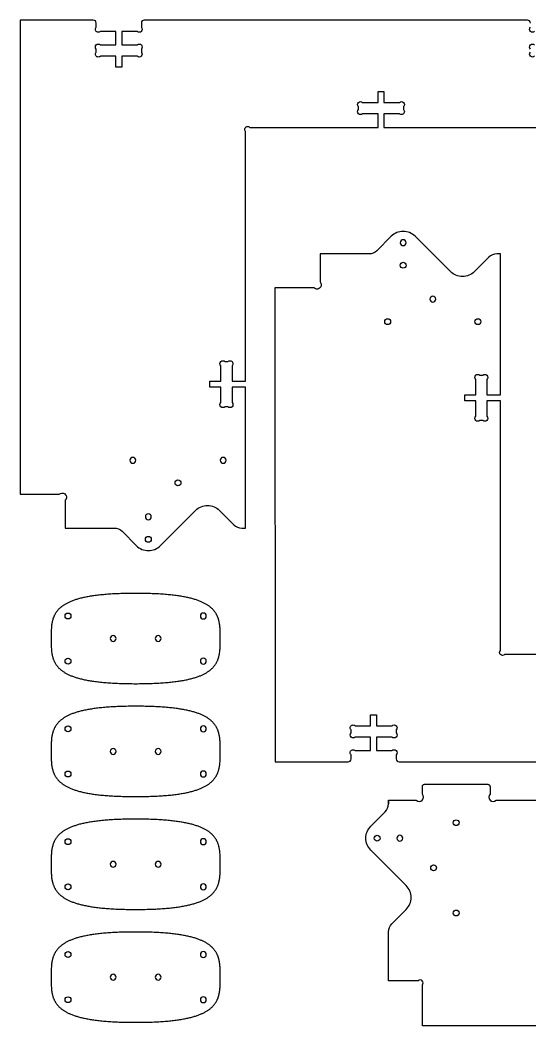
# Model space of a CAD drawing. Extents: x 1.5 to 94.3, y 1.2 to 45.8.
# Drawn here: x 1.45 to 24.06, y 1.23 to 45.79 of the extents above; entities that cross this region are included whole.
import ezdxf

# ---------------------------------------------------------------- set-up
doc = ezdxf.new("R2010")
doc.units = 0
doc.layers.add('HALF_INCH_CUTOUT', color=18, linetype='CONTINUOUS')
doc.layers.add('THREE_QUARTER_INCH_THRUCUT', color=18, linetype='CONTINUOUS')

msp = doc.modelspace()

# ---------------------------------------------------------------- linework, layer by layer
at = {"layer": 'HALF_INCH_CUTOUT'}
for points in [[(24.079, 45.656, 0.414211), (23.949, 45.787), (6.959, 45.787, 0.414211), (6.829, 45.657), (6.829, 45.47, -1), (6.645, 45.287), (5.959, 45.287), (5.959, 44.687), (6.645, 44.687, -1), (6.829, 44.503), (6.829, 44.37, -1), (6.645, 44.187), (5.959, 44.187), (5.959, 43.699), (5.699, 43.699), (5.699, 44.187), (5.013, 44.187, -1), (4.829, 44.37), (4.829, 44.503, -1), (5.013, 44.687), (5.699, 44.687), (5.699, 45.287), (5.013, 45.287, -1), (4.829, 45.47), (4.829, 45.657, 0.414211), (4.699, 45.787), (1.454, 45.787), (1.454, 24.786), (3.185, 24.786, 0.059751), (3.242, 24.815, -0.201874), (3.358, 24.838, -0.253231), (3.496, 24.721, -0.253234), (3.474, 24.542, -0.075062), (3.463, 24.53, 0.143059), (3.454, 24.518), (3.454, 23.287), (5.622, 23.286, -0.198856), (5.975, 23.142), (6.61, 22.505, 0.414214), (7.671, 22.505), (8.453, 23.286), (9.236, 24.068, -0.414214), (10.297, 24.068), (10.932, 23.431, 0.198856), (11.285, 23.287), (11.454, 23.287), (11.454, 29.532), (10.854, 29.532), (10.854, 28.845, -1), (10.67, 28.661), (10.538, 28.661, -1), (10.354, 28.845), (10.354, 29.532), (9.867, 29.532), (9.867, 29.792), (10.354, 29.792), (10.354, 30.478, -1), (10.538, 30.662), (10.67, 30.662, -1), (10.854, 30.478), (10.854, 29.792), (11.454, 29.792), (11.454, 40.852, -1), (11.638, 41.037), (14.113, 41.037), (17.323, 41.037), (17.323, 41.637), (16.637, 41.637, -1), (16.453, 41.82), (16.453, 41.953, -1), (16.637, 42.137), (17.323, 42.137), (17.323, 42.624), (17.583, 42.624), (17.583, 42.137), (18.269, 42.137, -1), (18.453, 41.953), (18.453, 41.82, -1), (18.269, 41.637), (17.583, 41.637), (17.583, 41.037), (29.573, 41.037)], [(24.263, 45.286, -1), (24.079, 45.47)], [(24.079, 44.503, -1), (24.263, 44.686)], [(24.263, 44.186, -1), (24.079, 44.37)], [(28.626, 17.678), (22.936, 17.678, -1), (22.752, 17.862), (22.752, 28.923), (22.152, 28.923), (22.152, 28.236, -1), (21.968, 28.053), (21.835, 28.053, -1), (21.652, 28.236), (21.652, 28.923), (21.164, 28.923), (21.164, 29.183), (21.652, 29.183), (21.652, 29.869, -1), (21.835, 30.053), (21.968, 30.053, -1), (22.152, 29.869), (22.152, 29.183), (22.752, 29.183), (22.752, 35.427), (22.583, 35.427, 0.198856), (22.23, 35.283), (21.594, 34.646, -0.414214), (20.534, 34.646), (19.751, 35.428), (18.968, 36.209, 0.414214), (17.908, 36.209), (17.272, 35.572, -0.198856), (16.919, 35.428), (14.752, 35.427), (14.752, 34.196, 0.059751), (14.781, 34.139, -0.201874), (14.803, 34.023, -0.253231), (14.686, 33.885, -0.253234), (14.507, 33.907, -0.075061), (14.496, 33.918, 0.143058), (14.483, 33.928), (12.752, 33.928), (12.756, 12.928), (15.996, 12.928, 0.414211), (16.126, 13.058), (16.126, 13.244, -1), (16.31, 13.428), (16.996, 13.428), (16.996, 14.028), (16.31, 14.028, -1), (16.126, 14.211), (16.126, 14.344, -1), (16.31, 14.528), (16.996, 14.528), (16.996, 15.015), (17.256, 15.015), (17.256, 14.528), (17.942, 14.528, -1), (18.126, 14.344), (18.126, 14.211, -1), (17.942, 14.028), (17.256, 14.028), (17.256, 13.428), (17.942, 13.428, -1), (18.126, 13.244), (18.126, 13.058, 0.414211), (18.256, 12.928), (35.246, 12.928, 0.414211)]]:
    msp.add_lwpolyline(points, format="xyb", dxfattribs=at)
at = {"layer": 'THREE_QUARTER_INCH_THRUCUT'}
for points in [[(18.308, 35.928, 0.414214), (18.438, 35.798, 0.414214), (18.568, 35.928, 0.414214), (18.438, 36.058, 0.414214)], [(18.308, 34.927, -0.414214), (18.438, 35.057, -0.414214), (18.568, 34.927, -0.414214), (18.438, 34.797, -0.414214)], [(19.621, 33.428, 0.414214), (19.751, 33.298, 0.414214), (19.881, 33.428, 0.414214), (19.751, 33.558, 0.414214)], [(17.621, 32.428, -0.414214), (17.751, 32.558, -0.414214), (17.881, 32.428, -0.414214), (17.751, 32.298, -0.414214)], [(21.621, 32.428, -0.414214), (21.751, 32.558, -0.414214), (21.881, 32.428, -0.414214), (21.751, 32.298, -0.414214)], [(6.324, 26.286, 0.414214), (6.454, 26.156, 0.414214), (6.584, 26.286, 0.414214), (6.454, 26.416, 0.414214)], [(6.324, 26.286, 0.414214), (6.454, 26.156, 0.414214), (6.584, 26.286, 0.414214), (6.454, 26.416, 0.414214)], [(10.324, 26.286, 0.414214), (10.454, 26.156, 0.414214), (10.584, 26.286, 0.414214), (10.454, 26.416, 0.414214)], [(10.324, 26.286, 0.414214), (10.454, 26.156, 0.414214), (10.584, 26.286, 0.414214), (10.454, 26.416, 0.414214)], [(8.324, 25.286, -0.414214), (8.454, 25.416, -0.414214), (8.584, 25.286, -0.414214), (8.454, 25.156, -0.414214)], [(8.324, 25.286, -0.414214), (8.454, 25.416, -0.414214), (8.584, 25.286, -0.414214), (8.454, 25.156, -0.414214)], [(7.01, 23.787, 0.414214), (7.14, 23.657, 0.414214), (7.27, 23.787, 0.414214), (7.14, 23.917, 0.414214)], [(7.01, 23.787, 0.414214), (7.14, 23.657, 0.414214), (7.27, 23.787, 0.414214), (7.14, 23.917, 0.414214)], [(7.01, 22.786, -0.414214), (7.14, 22.916, -0.414214), (7.27, 22.786, -0.414214), (7.14, 22.656, -0.414214)], [(7.01, 22.786, -0.414214), (7.14, 22.916, -0.414214), (7.27, 22.786, -0.414214), (7.14, 22.656, -0.414214)], [(3.579, 19.522, -0.414214), (3.709, 19.392, -0.414214), (3.579, 19.262, -0.414214), (3.449, 19.392, -0.414214)], [(9.579, 19.522, 0.414214), (9.449, 19.392, 0.414214), (9.579, 19.262, 0.414214), (9.709, 19.392, 0.414214)], [(5.579, 18.522, 0.414214), (5.449, 18.392, 0.414214), (5.579, 18.262, 0.414214), (5.709, 18.392, 0.414214)], [(7.579, 18.522, 0.414214), (7.449, 18.392, 0.414214), (7.579, 18.262, 0.414214), (7.709, 18.392, 0.414214)], [(3.579, 17.522, -0.414214), (3.709, 17.392, -0.414214), (3.579, 17.262, -0.414214), (3.449, 17.392, -0.414214)], [(9.579, 17.522, 0.414214), (9.449, 17.392, 0.414214), (9.579, 17.262, 0.414214), (9.709, 17.392, 0.414214)], [(3.579, 14.522, -0.414214), (3.709, 14.392, -0.414214), (3.579, 14.262, -0.414214), (3.449, 14.392, -0.414214)], [(9.579, 14.522, 0.414214), (9.449, 14.392, 0.414214), (9.579, 14.262, 0.414214), (9.709, 14.392, 0.414214)], [(5.579, 13.522, 0.414214), (5.449, 13.392, 0.414214), (5.579, 13.262, 0.414214), (5.709, 13.392, 0.414214)], [(7.579, 13.522, 0.414214), (7.449, 13.392, 0.414214), (7.579, 13.262, 0.414214), (7.709, 13.392, 0.414214)], [(3.579, 12.522, -0.414214), (3.709, 12.392, -0.414214), (3.579, 12.262, -0.414214), (3.449, 12.392, -0.414214)], [(9.579, 12.522, 0.414214), (9.449, 12.392, 0.414214), (9.579, 12.262, 0.414214), (9.709, 12.392, 0.414214)], [(20.787, 10.103, -0.414214), (20.657, 10.233, -0.414214), (20.787, 10.363, -0.414214), (20.917, 10.233, -0.414214)], [(3.579, 9.522, -0.414214), (3.709, 9.392, -0.414214), (3.579, 9.262, -0.414214), (3.449, 9.392, -0.414214)], [(9.579, 9.522, 0.414214), (9.449, 9.392, 0.414214), (9.579, 9.262, 0.414214), (9.709, 9.392, 0.414214)], [(17.286, 9.416, -0.414214), (17.156, 9.546, -0.414214), (17.286, 9.676, -0.414214), (17.416, 9.546, -0.414214)], [(18.287, 9.416, 0.414214), (18.417, 9.546, 0.414214), (18.287, 9.676, 0.414214), (18.157, 9.546, 0.414214)], [(5.579, 8.522, 0.414214), (5.449, 8.392, 0.414214), (5.579, 8.262, 0.414214), (5.709, 8.392, 0.414214)], [(7.579, 8.522, 0.414214), (7.449, 8.392, 0.414214), (7.579, 8.262, 0.414214), (7.709, 8.392, 0.414214)], [(19.787, 8.103, -0.414214), (19.657, 8.233, -0.414214), (19.787, 8.363, -0.414214), (19.917, 8.233, -0.414214)], [(3.579, 7.522, -0.414214), (3.709, 7.392, -0.414214), (3.579, 7.262, -0.414214), (3.449, 7.392, -0.414214)], [(9.579, 7.522, 0.414214), (9.449, 7.392, 0.414214), (9.579, 7.262, 0.414214), (9.709, 7.392, 0.414214)], [(20.787, 6.103, -0.414214), (20.657, 6.233, -0.414214), (20.787, 6.363, -0.414214), (20.917, 6.233, -0.414214)], [(3.579, 4.522, -0.414214), (3.709, 4.392, -0.414214), (3.579, 4.262, -0.414214), (3.449, 4.392, -0.414214)], [(9.579, 4.522, 0.414214), (9.449, 4.392, 0.414214), (9.579, 4.262, 0.414214), (9.709, 4.392, 0.414214)], [(5.579, 3.522, 0.414214), (5.449, 3.392, 0.414214), (5.579, 3.262, 0.414214), (5.709, 3.392, 0.414214)], [(7.579, 3.522, 0.414214), (7.449, 3.392, 0.414214), (7.579, 3.262, 0.414214), (7.709, 3.392, 0.414214)], [(3.579, 2.522, -0.414214), (3.709, 2.392, -0.414214), (3.579, 2.262, -0.414214), (3.449, 2.392, -0.414214)], [(9.579, 2.522, 0.414214), (9.449, 2.392, 0.414214), (9.579, 2.262, 0.414214), (9.709, 2.392, 0.414214)]]:
    msp.add_lwpolyline(points, format="xyb", close=True, dxfattribs=at)
for points in [[(6.919, 20.389), (6.836, 20.39), (6.752, 20.391), (6.666, 20.392), (6.579, 20.392), (6.491, 20.392), (6.406, 20.391), (6.321, 20.39), (6.238, 20.389), (6.156, 20.388), (6.076, 20.386), (5.996, 20.384), (5.918, 20.382), (5.842, 20.379), (5.767, 20.376), (5.692, 20.372), (5.62, 20.369), (5.548, 20.365), (5.478, 20.361), (5.409, 20.356), (5.341, 20.351), (5.274, 20.346), (5.209, 20.341), (5.144, 20.335), (5.081, 20.329), (5.019, 20.323), (4.958, 20.316), (4.899, 20.309), (4.84, 20.302), (4.783, 20.294), (4.726, 20.287), (4.671, 20.279), (4.617, 20.27), (4.564, 20.262), (4.512, 20.253), (4.461, 20.244), (4.411, 20.235), (4.362, 20.225), (4.314, 20.215), (4.267, 20.205), (4.221, 20.195), (4.176, 20.184), (4.132, 20.173), (4.089, 20.162), (4.047, 20.15), (4.006, 20.139), (3.966, 20.127), (3.927, 20.115), (3.888, 20.102), (3.851, 20.09), (3.815, 20.077), (3.779, 20.064), (3.744, 20.05), (3.71, 20.037), (3.677, 20.023), (3.645, 20.009), (3.614, 19.995), (3.583, 19.98), (3.553, 19.965), (3.524, 19.95), (3.496, 19.935), (3.469, 19.92), (3.442, 19.904), (3.416, 19.888), (3.391, 19.872), (3.366, 19.856), (3.343, 19.84), (3.32, 19.823), (3.297, 19.806), (3.276, 19.789), (3.255, 19.772), (3.234, 19.754), (3.215, 19.737), (3.196, 19.719), (3.177, 19.701), (3.16, 19.682), (3.143, 19.664), (3.126, 19.645), (3.11, 19.627), (3.095, 19.608), (3.08, 19.588), (3.066, 19.569), (3.052, 19.55), (3.039, 19.53), (3.026, 19.51), (3.014, 19.49), (3.003, 19.47), (2.992, 19.449), (2.981, 19.429), (2.971, 19.408), (2.961, 19.387), (2.952, 19.366), (2.943, 19.345), (2.935, 19.324), (2.927, 19.302), (2.919, 19.281), (2.912, 19.259), (2.905, 19.237), (2.899, 19.215), (2.893, 19.193), (2.887, 19.17), (2.882, 19.148), (2.877, 19.125), (2.872, 19.102), (2.868, 19.08), (2.864, 19.056), (2.86, 19.033), (2.853, 18.987), (2.848, 18.939), (2.843, 18.892), (2.839, 18.844), (2.836, 18.795), (2.833, 18.746), (2.832, 18.696), (2.83, 18.647), (2.83, 18.596), (2.829, 18.495), (2.829, 18.392), (2.829, 18.289), (2.83, 18.187), (2.83, 18.137), (2.832, 18.087), (2.833, 18.038), (2.836, 17.989), (2.839, 17.94), (2.843, 17.892), (2.848, 17.844), (2.853, 17.797), (2.86, 17.75), (2.864, 17.727), (2.868, 17.704), (2.872, 17.681), (2.877, 17.659), (2.882, 17.636), (2.887, 17.613), (2.893, 17.591), (2.899, 17.569), (2.905, 17.547), (2.912, 17.525), (2.919, 17.503), (2.927, 17.481), (2.935, 17.46), (2.943, 17.439), (2.952, 17.417), (2.961, 17.396), (2.971, 17.375), (2.981, 17.355), (2.992, 17.334), (3.003, 17.314), (3.014, 17.294), (3.026, 17.274), (3.039, 17.254), (3.052, 17.234), (3.066, 17.215), (3.08, 17.195), (3.095, 17.176), (3.11, 17.157), (3.126, 17.138), (3.143, 17.12), (3.16, 17.101), (3.177, 17.083), (3.196, 17.065), (3.215, 17.047), (3.234, 17.029), (3.255, 17.012), (3.276, 16.995), (3.297, 16.978), (3.32, 16.961), (3.343, 16.944), (3.366, 16.928), (3.391, 16.911), (3.416, 16.895), (3.442, 16.88), (3.469, 16.864), (3.496, 16.849), (3.524, 16.833), (3.553, 16.818), (3.583, 16.804), (3.614, 16.789), (3.645, 16.775), (3.677, 16.761), (3.71, 16.747), (3.744, 16.733), (3.779, 16.72), (3.815, 16.707), (3.851, 16.694), (3.888, 16.681), (3.927, 16.669), (3.966, 16.657), (4.006, 16.645), (4.047, 16.633), (4.089, 16.622), (4.132, 16.611), (4.176, 16.6), (4.221, 16.589), (4.267, 16.579), (4.314, 16.569), (4.362, 16.559), (4.411, 16.549), (4.461, 16.54), (4.512, 16.531), (4.564, 16.522), (4.617, 16.513), (4.671, 16.505), (4.726, 16.497), (4.783, 16.489), (4.84, 16.482), (4.899, 16.475), (4.958, 16.468), (5.019, 16.461), (5.081, 16.455), (5.144, 16.449), (5.209, 16.443), (5.274, 16.438), (5.341, 16.432), (5.409, 16.428), (5.478, 16.423), (5.548, 16.419), (5.62, 16.415), (5.692, 16.411), (5.767, 16.408), (5.842, 16.405), (5.918, 16.402), (5.996, 16.4), (6.076, 16.398), (6.156, 16.396), (6.238, 16.394), (6.321, 16.393), (6.406, 16.393), (6.491, 16.392), (6.579, 16.392), (6.666, 16.392), (6.752, 16.393), (6.836, 16.393), (6.919, 16.394), (7.001, 16.396), (7.082, 16.398), (7.161, 16.4), (7.239, 16.402), (7.315, 16.405), (7.391, 16.408), (7.465, 16.411), (7.537, 16.415), (7.609, 16.419), (7.679, 16.423), (7.748, 16.428), (7.816, 16.432), (7.883, 16.438), (7.949, 16.443), (8.013, 16.449), (8.076, 16.455), (8.138, 16.461), (8.199, 16.468), (8.259, 16.475), (8.317, 16.482), (8.375, 16.489), (8.431, 16.497), (8.486, 16.505), (8.54, 16.513), (8.594, 16.522), (8.646, 16.531), (8.697, 16.54), (8.747, 16.549), (8.795, 16.559), (8.843, 16.569), (8.89, 16.579), (8.936, 16.589), (8.981, 16.6), (9.025, 16.611), (9.068, 16.622), (9.11, 16.633), (9.151, 16.645), (9.191, 16.657), (9.23, 16.669), (9.269, 16.681), (9.306, 16.694), (9.343, 16.707), (9.378, 16.72), (9.413, 16.733), (9.447, 16.747), (9.48, 16.761), (9.512, 16.775), (9.544, 16.789), (9.574, 16.804), (9.604, 16.818), (9.633, 16.833), (9.661, 16.849), (9.689, 16.864), (9.715, 16.88), (9.741, 16.895), (9.766, 16.911), (9.791, 16.928), (9.815, 16.944), (9.838, 16.961), (9.86, 16.978), (9.881, 16.995), (9.902, 17.012), (9.923, 17.029), (9.942, 17.047), (9.961, 17.065), (9.98, 17.083), (9.997, 17.101), (10.015, 17.12), (10.031, 17.138), (10.047, 17.157), (10.062, 17.176), (10.077, 17.195), (10.091, 17.215), (10.105, 17.234), (10.118, 17.254), (10.131, 17.274), (10.143, 17.294), (10.155, 17.314), (10.166, 17.334), (10.176, 17.355), (10.186, 17.375), (10.196, 17.396), (10.205, 17.417), (10.214, 17.439), (10.223, 17.46), (10.23, 17.481), (10.238, 17.503), (10.245, 17.525), (10.252, 17.547), (10.258, 17.569), (10.264, 17.591), (10.27, 17.613), (10.275, 17.636), (10.28, 17.659), (10.285, 17.681), (10.289, 17.704), (10.293, 17.727), (10.297, 17.75), (10.304, 17.797), (10.31, 17.844), (10.314, 17.892), (10.318, 17.94), (10.321, 17.989), (10.324, 18.038), (10.325, 18.087), (10.327, 18.137), (10.328, 18.187), (10.328, 18.289), (10.329, 18.392), (10.328, 18.495), (10.328, 18.596), (10.327, 18.647), (10.325, 18.696), (10.324, 18.746), (10.321, 18.795), (10.318, 18.844), (10.314, 18.892), (10.31, 18.939), (10.304, 18.987), (10.297, 19.033), (10.293, 19.056), (10.289, 19.08), (10.285, 19.102), (10.28, 19.125), (10.275, 19.148), (10.27, 19.17), (10.264, 19.193), (10.258, 19.215), (10.252, 19.237), (10.245, 19.259), (10.238, 19.281), (10.23, 19.302), (10.223, 19.324), (10.214, 19.345), (10.205, 19.366), (10.196, 19.387), (10.186, 19.408), (10.176, 19.429), (10.166, 19.449), (10.155, 19.47), (10.143, 19.49), (10.131, 19.51), (10.118, 19.53), (10.105, 19.55), (10.091, 19.569), (10.077, 19.588), (10.062, 19.608), (10.047, 19.627), (10.031, 19.645), (10.015, 19.664), (9.997, 19.682), (9.98, 19.701), (9.961, 19.719), (9.942, 19.737), (9.923, 19.754), (9.902, 19.772), (9.881, 19.789), (9.86, 19.806), (9.838, 19.823), (9.815, 19.84), (9.791, 19.856), (9.766, 19.872), (9.741, 19.888), (9.715, 19.904), (9.689, 19.92), (9.661, 19.935), (9.633, 19.95), (9.604, 19.965), (9.574, 19.98), (9.544, 19.995), (9.512, 20.009), (9.48, 20.023), (9.447, 20.037), (9.413, 20.05), (9.378, 20.064), (9.343, 20.077), (9.306, 20.09), (9.269, 20.102), (9.23, 20.115), (9.191, 20.127), (9.151, 20.139), (9.11, 20.15), (9.068, 20.162), (9.025, 20.173), (8.981, 20.184), (8.936, 20.195), (8.89, 20.205), (8.843, 20.215), (8.795, 20.225), (8.747, 20.235), (8.697, 20.244), (8.646, 20.253), (8.594, 20.262), (8.54, 20.27), (8.486, 20.279), (8.431, 20.287), (8.375, 20.294), (8.317, 20.302), (8.259, 20.309), (8.199, 20.316), (8.138, 20.323), (8.076, 20.329), (8.013, 20.335), (7.949, 20.341), (7.883, 20.346), (7.816, 20.351), (7.748, 20.356), (7.679, 20.361), (7.609, 20.365), (7.537, 20.369), (7.465, 20.372), (7.391, 20.376), (7.315, 20.379), (7.239, 20.382), (7.161, 20.384), (7.082, 20.386), (7.001, 20.388)], [(6.919, 15.389), (6.836, 15.39), (6.752, 15.391), (6.666, 15.392), (6.579, 15.392), (6.491, 15.392), (6.406, 15.391), (6.321, 15.39), (6.238, 15.389), (6.156, 15.388), (6.076, 15.386), (5.996, 15.384), (5.918, 15.382), (5.842, 15.379), (5.767, 15.376), (5.692, 15.372), (5.62, 15.369), (5.548, 15.365), (5.478, 15.361), (5.409, 15.356), (5.341, 15.351), (5.274, 15.346), (5.209, 15.341), (5.144, 15.335), (5.081, 15.329), (5.019, 15.323), (4.958, 15.316), (4.899, 15.309), (4.84, 15.302), (4.783, 15.294), (4.726, 15.287), (4.671, 15.279), (4.617, 15.27), (4.564, 15.262), (4.512, 15.253), (4.461, 15.244), (4.411, 15.235), (4.362, 15.225), (4.314, 15.215), (4.267, 15.205), (4.221, 15.195), (4.176, 15.184), (4.132, 15.173), (4.089, 15.162), (4.047, 15.15), (4.006, 15.139), (3.966, 15.127), (3.927, 15.115), (3.888, 15.102), (3.851, 15.09), (3.815, 15.077), (3.779, 15.064), (3.744, 15.05), (3.71, 15.037), (3.677, 15.023), (3.645, 15.009), (3.614, 14.995), (3.583, 14.98), (3.553, 14.965), (3.524, 14.95), (3.496, 14.935), (3.469, 14.92), (3.442, 14.904), (3.416, 14.888), (3.391, 14.872), (3.366, 14.856), (3.343, 14.84), (3.32, 14.823), (3.297, 14.806), (3.276, 14.789), (3.255, 14.772), (3.234, 14.754), (3.215, 14.737), (3.196, 14.719), (3.177, 14.701), (3.16, 14.682), (3.143, 14.664), (3.126, 14.645), (3.11, 14.627), (3.095, 14.608), (3.08, 14.588), (3.066, 14.569), (3.052, 14.55), (3.039, 14.53), (3.026, 14.51), (3.014, 14.49), (3.003, 14.47), (2.992, 14.449), (2.981, 14.429), (2.971, 14.408), (2.961, 14.387), (2.952, 14.366), (2.943, 14.345), (2.935, 14.324), (2.927, 14.302), (2.919, 14.281), (2.912, 14.259), (2.905, 14.237), (2.899, 14.215), (2.893, 14.193), (2.887, 14.17), (2.882, 14.148), (2.877, 14.125), (2.872, 14.102), (2.868, 14.08), (2.864, 14.056), (2.86, 14.033), (2.853, 13.987), (2.848, 13.939), (2.843, 13.892), (2.839, 13.844), (2.836, 13.795), (2.833, 13.746), (2.832, 13.696), (2.83, 13.647), (2.83, 13.596), (2.829, 13.495), (2.829, 13.392), (2.829, 13.289), (2.83, 13.187), (2.83, 13.137), (2.832, 13.087), (2.833, 13.038), (2.836, 12.989), (2.839, 12.94), (2.843, 12.892), (2.848, 12.844), (2.853, 12.797), (2.86, 12.75), (2.864, 12.727), (2.868, 12.704), (2.872, 12.681), (2.877, 12.659), (2.882, 12.636), (2.887, 12.613), (2.893, 12.591), (2.899, 12.569), (2.905, 12.547), (2.912, 12.525), (2.919, 12.503), (2.927, 12.481), (2.935, 12.46), (2.943, 12.439), (2.952, 12.417), (2.961, 12.396), (2.971, 12.375), (2.981, 12.355), (2.992, 12.334), (3.003, 12.314), (3.014, 12.294), (3.026, 12.274), (3.039, 12.254), (3.052, 12.234), (3.066, 12.215), (3.08, 12.195), (3.095, 12.176), (3.11, 12.157), (3.126, 12.138), (3.143, 12.12), (3.16, 12.101), (3.177, 12.083), (3.196, 12.065), (3.215, 12.047), (3.234, 12.029), (3.255, 12.012), (3.276, 11.995), (3.297, 11.978), (3.32, 11.961), (3.343, 11.944), (3.366, 11.928), (3.391, 11.911), (3.416, 11.895), (3.442, 11.88), (3.469, 11.864), (3.496, 11.849), (3.524, 11.833), (3.553, 11.818), (3.583, 11.804), (3.614, 11.789), (3.645, 11.775), (3.677, 11.761), (3.71, 11.747), (3.744, 11.733), (3.779, 11.72), (3.815, 11.707), (3.851, 11.694), (3.888, 11.681), (3.927, 11.669), (3.966, 11.657), (4.006, 11.645), (4.047, 11.633), (4.089, 11.622), (4.132, 11.611), (4.176, 11.6), (4.221, 11.589), (4.267, 11.579), (4.314, 11.569), (4.362, 11.559), (4.411, 11.549), (4.461, 11.54), (4.512, 11.531), (4.564, 11.522), (4.617, 11.513), (4.671, 11.505), (4.726, 11.497), (4.783, 11.489), (4.84, 11.482), (4.899, 11.475), (4.958, 11.468), (5.019, 11.461), (5.081, 11.455), (5.144, 11.449), (5.209, 11.443), (5.274, 11.438), (5.341, 11.432), (5.409, 11.428), (5.478, 11.423), (5.548, 11.419), (5.62, 11.415), (5.692, 11.411), (5.767, 11.408), (5.842, 11.405), (5.918, 11.402), (5.996, 11.4), (6.076, 11.398), (6.156, 11.396), (6.238, 11.394), (6.321, 11.393), (6.406, 11.393), (6.491, 11.392), (6.579, 11.392), (6.666, 11.392), (6.752, 11.393), (6.836, 11.393), (6.919, 11.394), (7.001, 11.396), (7.082, 11.398), (7.161, 11.4), (7.239, 11.402), (7.315, 11.405), (7.391, 11.408), (7.465, 11.411), (7.537, 11.415), (7.609, 11.419), (7.679, 11.423), (7.748, 11.428), (7.816, 11.432), (7.883, 11.438), (7.949, 11.443), (8.013, 11.449), (8.076, 11.455), (8.138, 11.461), (8.199, 11.468), (8.259, 11.475), (8.317, 11.482), (8.375, 11.489), (8.431, 11.497), (8.486, 11.505), (8.54, 11.513), (8.594, 11.522), (8.646, 11.531), (8.697, 11.54), (8.747, 11.549), (8.795, 11.559), (8.843, 11.569), (8.89, 11.579), (8.936, 11.589), (8.981, 11.6), (9.025, 11.611), (9.068, 11.622), (9.11, 11.633), (9.151, 11.645), (9.191, 11.657), (9.23, 11.669), (9.269, 11.681), (9.306, 11.694), (9.343, 11.707), (9.378, 11.72), (9.413, 11.733), (9.447, 11.747), (9.48, 11.761), (9.512, 11.775), (9.544, 11.789), (9.574, 11.804), (9.604, 11.818), (9.633, 11.833), (9.661, 11.849), (9.689, 11.864), (9.715, 11.88), (9.741, 11.895), (9.766, 11.911), (9.791, 11.928), (9.815, 11.944), (9.838, 11.961), (9.86, 11.978), (9.881, 11.995), (9.902, 12.012), (9.923, 12.029), (9.942, 12.047), (9.961, 12.065), (9.98, 12.083), (9.997, 12.101), (10.015, 12.12), (10.031, 12.138), (10.047, 12.157), (10.062, 12.176), (10.077, 12.195), (10.091, 12.215), (10.105, 12.234), (10.118, 12.254), (10.131, 12.274), (10.143, 12.294), (10.155, 12.314), (10.166, 12.334), (10.176, 12.355), (10.186, 12.375), (10.196, 12.396), (10.205, 12.417), (10.214, 12.439), (10.223, 12.46), (10.23, 12.481), (10.238, 12.503), (10.245, 12.525), (10.252, 12.547), (10.258, 12.569), (10.264, 12.591), (10.27, 12.613), (10.275, 12.636), (10.28, 12.659), (10.285, 12.681), (10.289, 12.704), (10.293, 12.727), (10.297, 12.75), (10.304, 12.797), (10.31, 12.844), (10.314, 12.892), (10.318, 12.94), (10.321, 12.989), (10.324, 13.038), (10.325, 13.087), (10.327, 13.137), (10.328, 13.187), (10.328, 13.289), (10.329, 13.392), (10.328, 13.495), (10.328, 13.596), (10.327, 13.647), (10.325, 13.696), (10.324, 13.746), (10.321, 13.795), (10.318, 13.844), (10.314, 13.892), (10.31, 13.939), (10.304, 13.987), (10.297, 14.033), (10.293, 14.056), (10.289, 14.08), (10.285, 14.102), (10.28, 14.125), (10.275, 14.148), (10.27, 14.17), (10.264, 14.193), (10.258, 14.215), (10.252, 14.237), (10.245, 14.259), (10.238, 14.281), (10.23, 14.302), (10.223, 14.324), (10.214, 14.345), (10.205, 14.366), (10.196, 14.387), (10.186, 14.408), (10.176, 14.429), (10.166, 14.449), (10.155, 14.47), (10.143, 14.49), (10.131, 14.51), (10.118, 14.53), (10.105, 14.55), (10.091, 14.569), (10.077, 14.588), (10.062, 14.608), (10.047, 14.627), (10.031, 14.645), (10.015, 14.664), (9.997, 14.682), (9.98, 14.701), (9.961, 14.719), (9.942, 14.737), (9.923, 14.754), (9.902, 14.772), (9.881, 14.789), (9.86, 14.806), (9.838, 14.823), (9.815, 14.84), (9.791, 14.856), (9.766, 14.872), (9.741, 14.888), (9.715, 14.904), (9.689, 14.92), (9.661, 14.935), (9.633, 14.95), (9.604, 14.965), (9.574, 14.98), (9.544, 14.995), (9.512, 15.009), (9.48, 15.023), (9.447, 15.037), (9.413, 15.05), (9.378, 15.064), (9.343, 15.077), (9.306, 15.09), (9.269, 15.102), (9.23, 15.115), (9.191, 15.127), (9.151, 15.139), (9.11, 15.15), (9.068, 15.162), (9.025, 15.173), (8.981, 15.184), (8.936, 15.195), (8.89, 15.205), (8.843, 15.215), (8.795, 15.225), (8.747, 15.235), (8.697, 15.244), (8.646, 15.253), (8.594, 15.262), (8.54, 15.27), (8.486, 15.279), (8.431, 15.287), (8.375, 15.294), (8.317, 15.302), (8.259, 15.309), (8.199, 15.316), (8.138, 15.323), (8.076, 15.329), (8.013, 15.335), (7.949, 15.341), (7.883, 15.346), (7.816, 15.351), (7.748, 15.356), (7.679, 15.361), (7.609, 15.365), (7.537, 15.369), (7.465, 15.372), (7.391, 15.376), (7.315, 15.379), (7.239, 15.382), (7.161, 15.384), (7.082, 15.386), (7.001, 15.388)], [(6.919, 10.389), (6.836, 10.39), (6.752, 10.391), (6.666, 10.392), (6.579, 10.392), (6.491, 10.392), (6.406, 10.391), (6.321, 10.39), (6.238, 10.389), (6.156, 10.388), (6.076, 10.386), (5.996, 10.384), (5.918, 10.382), (5.842, 10.379), (5.767, 10.376), (5.692, 10.372), (5.62, 10.369), (5.548, 10.365), (5.478, 10.361), (5.409, 10.356), (5.341, 10.351), (5.274, 10.346), (5.209, 10.341), (5.144, 10.335), (5.081, 10.329), (5.019, 10.323), (4.958, 10.316), (4.899, 10.309), (4.84, 10.302), (4.783, 10.294), (4.726, 10.287), (4.671, 10.279), (4.617, 10.27), (4.564, 10.262), (4.512, 10.253), (4.461, 10.244), (4.411, 10.235), (4.362, 10.225), (4.314, 10.215), (4.267, 10.205), (4.221, 10.195), (4.176, 10.184), (4.132, 10.173), (4.089, 10.162), (4.047, 10.15), (4.006, 10.139), (3.966, 10.127), (3.927, 10.115), (3.888, 10.102), (3.851, 10.09), (3.815, 10.077), (3.779, 10.064), (3.744, 10.05), (3.71, 10.037), (3.677, 10.023), (3.645, 10.009), (3.614, 9.995), (3.583, 9.98), (3.553, 9.965), (3.524, 9.95), (3.496, 9.935), (3.469, 9.92), (3.442, 9.904), (3.416, 9.888), (3.391, 9.872), (3.366, 9.856), (3.343, 9.84), (3.32, 9.823), (3.297, 9.806), (3.276, 9.789), (3.255, 9.772), (3.234, 9.754), (3.215, 9.737), (3.196, 9.719), (3.177, 9.701), (3.16, 9.682), (3.143, 9.664), (3.126, 9.645), (3.11, 9.627), (3.095, 9.608), (3.08, 9.588), (3.066, 9.569), (3.052, 9.55), (3.039, 9.53), (3.026, 9.51), (3.014, 9.49), (3.003, 9.47), (2.992, 9.449), (2.981, 9.429), (2.971, 9.408), (2.961, 9.387), (2.952, 9.366), (2.943, 9.345), (2.935, 9.324), (2.927, 9.302), (2.919, 9.281), (2.912, 9.259), (2.905, 9.237), (2.899, 9.215), (2.893, 9.193), (2.887, 9.17), (2.882, 9.148), (2.877, 9.125), (2.872, 9.102), (2.868, 9.08), (2.864, 9.056), (2.86, 9.033), (2.853, 8.987), (2.848, 8.939), (2.843, 8.892), (2.839, 8.844), (2.836, 8.795), (2.833, 8.746), (2.832, 8.696), (2.83, 8.647), (2.83, 8.596), (2.829, 8.495), (2.829, 8.392), (2.829, 8.289), (2.83, 8.187), (2.83, 8.137), (2.832, 8.087), (2.833, 8.038), (2.836, 7.989), (2.839, 7.94), (2.843, 7.892), (2.848, 7.844), (2.853, 7.797), (2.86, 7.75), (2.864, 7.727), (2.868, 7.704), (2.872, 7.681), (2.877, 7.659), (2.882, 7.636), (2.887, 7.613), (2.893, 7.591), (2.899, 7.569), (2.905, 7.547), (2.912, 7.525), (2.919, 7.503), (2.927, 7.481), (2.935, 7.46), (2.943, 7.439), (2.952, 7.417), (2.961, 7.396), (2.971, 7.375), (2.981, 7.355), (2.992, 7.334), (3.003, 7.314), (3.014, 7.294), (3.026, 7.274), (3.039, 7.254), (3.052, 7.234), (3.066, 7.215), (3.08, 7.195), (3.095, 7.176), (3.11, 7.157), (3.126, 7.138), (3.143, 7.12), (3.16, 7.101), (3.177, 7.083), (3.196, 7.065), (3.215, 7.047), (3.234, 7.029), (3.255, 7.012), (3.276, 6.995), (3.297, 6.978), (3.32, 6.961), (3.343, 6.944), (3.366, 6.928), (3.391, 6.911), (3.416, 6.895), (3.442, 6.88), (3.469, 6.864), (3.496, 6.849), (3.524, 6.833), (3.553, 6.818), (3.583, 6.804), (3.614, 6.789), (3.645, 6.775), (3.677, 6.761), (3.71, 6.747), (3.744, 6.733), (3.779, 6.72), (3.815, 6.707), (3.851, 6.694), (3.888, 6.681), (3.927, 6.669), (3.966, 6.657), (4.006, 6.645), (4.047, 6.633), (4.089, 6.622), (4.132, 6.611), (4.176, 6.6), (4.221, 6.589), (4.267, 6.579), (4.314, 6.569), (4.362, 6.559), (4.411, 6.549), (4.461, 6.54), (4.512, 6.531), (4.564, 6.522), (4.617, 6.513), (4.671, 6.505), (4.726, 6.497), (4.783, 6.489), (4.84, 6.482), (4.899, 6.475), (4.958, 6.468), (5.019, 6.461), (5.081, 6.455), (5.144, 6.449), (5.209, 6.443), (5.274, 6.438), (5.341, 6.432), (5.409, 6.428), (5.478, 6.423), (5.548, 6.419), (5.62, 6.415), (5.692, 6.411), (5.767, 6.408), (5.842, 6.405), (5.918, 6.402), (5.996, 6.4), (6.076, 6.398), (6.156, 6.396), (6.238, 6.394), (6.321, 6.393), (6.406, 6.393), (6.491, 6.392), (6.579, 6.392), (6.666, 6.392), (6.752, 6.393), (6.836, 6.393), (6.919, 6.394), (7.001, 6.396), (7.082, 6.398), (7.161, 6.4), (7.239, 6.402), (7.315, 6.405), (7.391, 6.408), (7.465, 6.411), (7.537, 6.415), (7.609, 6.419), (7.679, 6.423), (7.748, 6.428), (7.816, 6.432), (7.883, 6.438), (7.949, 6.443), (8.013, 6.449), (8.076, 6.455), (8.138, 6.461), (8.199, 6.468), (8.259, 6.475), (8.317, 6.482), (8.375, 6.489), (8.431, 6.497), (8.486, 6.505), (8.54, 6.513), (8.594, 6.522), (8.646, 6.531), (8.697, 6.54), (8.747, 6.549), (8.795, 6.559), (8.843, 6.569), (8.89, 6.579), (8.936, 6.589), (8.981, 6.6), (9.025, 6.611), (9.068, 6.622), (9.11, 6.633), (9.151, 6.645), (9.191, 6.657), (9.23, 6.669), (9.269, 6.681), (9.306, 6.694), (9.343, 6.707), (9.378, 6.72), (9.413, 6.733), (9.447, 6.747), (9.48, 6.761), (9.512, 6.775), (9.544, 6.789), (9.574, 6.804), (9.604, 6.818), (9.633, 6.833), (9.661, 6.849), (9.689, 6.864), (9.715, 6.88), (9.741, 6.895), (9.766, 6.911), (9.791, 6.928), (9.815, 6.944), (9.838, 6.961), (9.86, 6.978), (9.881, 6.995), (9.902, 7.012), (9.923, 7.029), (9.942, 7.047), (9.961, 7.065), (9.98, 7.083), (9.997, 7.101), (10.015, 7.12), (10.031, 7.138), (10.047, 7.157), (10.062, 7.176), (10.077, 7.195), (10.091, 7.215), (10.105, 7.234), (10.118, 7.254), (10.131, 7.274), (10.143, 7.294), (10.155, 7.314), (10.166, 7.334), (10.176, 7.355), (10.186, 7.375), (10.196, 7.396), (10.205, 7.417), (10.214, 7.439), (10.223, 7.46), (10.23, 7.481), (10.238, 7.503), (10.245, 7.525), (10.252, 7.547), (10.258, 7.569), (10.264, 7.591), (10.27, 7.613), (10.275, 7.636), (10.28, 7.659), (10.285, 7.681), (10.289, 7.704), (10.293, 7.727), (10.297, 7.75), (10.304, 7.797), (10.31, 7.844), (10.314, 7.892), (10.318, 7.94), (10.321, 7.989), (10.324, 8.038), (10.325, 8.087), (10.327, 8.137), (10.328, 8.187), (10.328, 8.289), (10.329, 8.392), (10.328, 8.495), (10.328, 8.596), (10.327, 8.647), (10.325, 8.696), (10.324, 8.746), (10.321, 8.795), (10.318, 8.844), (10.314, 8.892), (10.31, 8.939), (10.304, 8.987), (10.297, 9.033), (10.293, 9.056), (10.289, 9.08), (10.285, 9.102), (10.28, 9.125), (10.275, 9.148), (10.27, 9.17), (10.264, 9.193), (10.258, 9.215), (10.252, 9.237), (10.245, 9.259), (10.238, 9.281), (10.23, 9.302), (10.223, 9.324), (10.214, 9.345), (10.205, 9.366), (10.196, 9.387), (10.186, 9.408), (10.176, 9.429), (10.166, 9.449), (10.155, 9.47), (10.143, 9.49), (10.131, 9.51), (10.118, 9.53), (10.105, 9.55), (10.091, 9.569), (10.077, 9.588), (10.062, 9.608), (10.047, 9.627), (10.031, 9.645), (10.015, 9.664), (9.997, 9.682), (9.98, 9.701), (9.961, 9.719), (9.942, 9.737), (9.923, 9.754), (9.902, 9.772), (9.881, 9.789), (9.86, 9.806), (9.838, 9.823), (9.815, 9.84), (9.791, 9.856), (9.766, 9.872), (9.741, 9.888), (9.715, 9.904), (9.689, 9.92), (9.661, 9.935), (9.633, 9.95), (9.604, 9.965), (9.574, 9.98), (9.544, 9.995), (9.512, 10.009), (9.48, 10.023), (9.447, 10.037), (9.413, 10.05), (9.378, 10.064), (9.343, 10.077), (9.306, 10.09), (9.269, 10.102), (9.23, 10.115), (9.191, 10.127), (9.151, 10.139), (9.11, 10.15), (9.068, 10.162), (9.025, 10.173), (8.981, 10.184), (8.936, 10.195), (8.89, 10.205), (8.843, 10.215), (8.795, 10.225), (8.747, 10.235), (8.697, 10.244), (8.646, 10.253), (8.594, 10.262), (8.54, 10.27), (8.486, 10.279), (8.431, 10.287), (8.375, 10.294), (8.317, 10.302), (8.259, 10.309), (8.199, 10.316), (8.138, 10.323), (8.076, 10.329), (8.013, 10.335), (7.949, 10.341), (7.883, 10.346), (7.816, 10.351), (7.748, 10.356), (7.679, 10.361), (7.609, 10.365), (7.537, 10.369), (7.465, 10.372), (7.391, 10.376), (7.315, 10.379), (7.239, 10.382), (7.161, 10.384), (7.082, 10.386), (7.001, 10.388)], [(6.919, 5.389), (6.836, 5.39), (6.752, 5.391), (6.666, 5.392), (6.579, 5.392), (6.491, 5.392), (6.406, 5.391), (6.321, 5.39), (6.238, 5.389), (6.156, 5.388), (6.076, 5.386), (5.996, 5.384), (5.918, 5.382), (5.842, 5.379), (5.767, 5.376), (5.692, 5.372), (5.62, 5.369), (5.548, 5.365), (5.478, 5.361), (5.409, 5.356), (5.341, 5.351), (5.274, 5.346), (5.209, 5.341), (5.144, 5.335), (5.081, 5.329), (5.019, 5.323), (4.958, 5.316), (4.899, 5.309), (4.84, 5.302), (4.783, 5.294), (4.726, 5.287), (4.671, 5.279), (4.617, 5.27), (4.564, 5.262), (4.512, 5.253), (4.461, 5.244), (4.411, 5.235), (4.362, 5.225), (4.314, 5.215), (4.267, 5.205), (4.221, 5.195), (4.176, 5.184), (4.132, 5.173), (4.089, 5.162), (4.047, 5.15), (4.006, 5.139), (3.966, 5.127), (3.927, 5.115), (3.888, 5.102), (3.851, 5.09), (3.815, 5.077), (3.779, 5.064), (3.744, 5.05), (3.71, 5.037), (3.677, 5.023), (3.645, 5.009), (3.614, 4.995), (3.583, 4.98), (3.553, 4.965), (3.524, 4.95), (3.496, 4.935), (3.469, 4.92), (3.442, 4.904), (3.416, 4.888), (3.391, 4.872), (3.366, 4.856), (3.343, 4.84), (3.32, 4.823), (3.297, 4.806), (3.276, 4.789), (3.255, 4.772), (3.234, 4.754), (3.215, 4.737), (3.196, 4.719), (3.177, 4.701), (3.16, 4.682), (3.143, 4.664), (3.126, 4.645), (3.11, 4.627), (3.095, 4.608), (3.08, 4.588), (3.066, 4.569), (3.052, 4.55), (3.039, 4.53), (3.026, 4.51), (3.014, 4.49), (3.003, 4.47), (2.992, 4.449), (2.981, 4.429), (2.971, 4.408), (2.961, 4.387), (2.952, 4.366), (2.943, 4.345), (2.935, 4.324), (2.927, 4.302), (2.919, 4.281), (2.912, 4.259), (2.905, 4.237), (2.899, 4.215), (2.893, 4.193), (2.887, 4.17), (2.882, 4.148), (2.877, 4.125), (2.872, 4.102), (2.868, 4.08), (2.864, 4.056), (2.86, 4.033), (2.853, 3.987), (2.848, 3.939), (2.843, 3.892), (2.839, 3.844), (2.836, 3.795), (2.833, 3.746), (2.832, 3.696), (2.83, 3.647), (2.83, 3.596), (2.829, 3.495), (2.829, 3.392), (2.829, 3.289), (2.83, 3.187), (2.83, 3.137), (2.832, 3.087), (2.833, 3.038), (2.836, 2.989), (2.839, 2.94), (2.843, 2.892), (2.848, 2.844), (2.853, 2.797), (2.86, 2.75), (2.864, 2.727), (2.868, 2.704), (2.872, 2.681), (2.877, 2.659), (2.882, 2.636), (2.887, 2.613), (2.893, 2.591), (2.899, 2.569), (2.905, 2.547), (2.912, 2.525), (2.919, 2.503), (2.927, 2.481), (2.935, 2.46), (2.943, 2.439), (2.952, 2.417), (2.961, 2.396), (2.971, 2.375), (2.981, 2.355), (2.992, 2.334), (3.003, 2.314), (3.014, 2.294), (3.026, 2.274), (3.039, 2.254), (3.052, 2.234), (3.066, 2.215), (3.08, 2.195), (3.095, 2.176), (3.11, 2.157), (3.126, 2.138), (3.143, 2.12), (3.16, 2.101), (3.177, 2.083), (3.196, 2.065), (3.215, 2.047), (3.234, 2.029), (3.255, 2.012), (3.276, 1.995), (3.297, 1.978), (3.32, 1.961), (3.343, 1.944), (3.366, 1.928), (3.391, 1.911), (3.416, 1.895), (3.442, 1.88), (3.469, 1.864), (3.496, 1.849), (3.524, 1.833), (3.553, 1.818), (3.583, 1.804), (3.614, 1.789), (3.645, 1.775), (3.677, 1.761), (3.71, 1.747), (3.744, 1.733), (3.779, 1.72), (3.815, 1.707), (3.851, 1.694), (3.888, 1.681), (3.927, 1.669), (3.966, 1.657), (4.006, 1.645), (4.047, 1.633), (4.089, 1.622), (4.132, 1.611), (4.176, 1.6), (4.221, 1.589), (4.267, 1.579), (4.314, 1.569), (4.362, 1.559), (4.411, 1.549), (4.461, 1.54), (4.512, 1.531), (4.564, 1.522), (4.617, 1.513), (4.671, 1.505), (4.726, 1.497), (4.783, 1.489), (4.84, 1.482), (4.899, 1.475), (4.958, 1.468), (5.019, 1.461), (5.081, 1.455), (5.144, 1.449), (5.209, 1.443), (5.274, 1.438), (5.341, 1.432), (5.409, 1.428), (5.478, 1.423), (5.548, 1.419), (5.62, 1.415), (5.692, 1.411), (5.767, 1.408), (5.842, 1.405), (5.918, 1.402), (5.996, 1.4), (6.076, 1.398), (6.156, 1.396), (6.238, 1.394), (6.321, 1.393), (6.406, 1.393), (6.491, 1.392), (6.579, 1.392), (6.666, 1.392), (6.752, 1.393), (6.836, 1.393), (6.919, 1.394), (7.001, 1.396), (7.082, 1.398), (7.161, 1.4), (7.239, 1.402), (7.315, 1.405), (7.391, 1.408), (7.465, 1.411), (7.537, 1.415), (7.609, 1.419), (7.679, 1.423), (7.748, 1.428), (7.816, 1.432), (7.883, 1.438), (7.949, 1.443), (8.013, 1.449), (8.076, 1.455), (8.138, 1.461), (8.199, 1.468), (8.259, 1.475), (8.317, 1.482), (8.375, 1.489), (8.431, 1.497), (8.486, 1.505), (8.54, 1.513), (8.594, 1.522), (8.646, 1.531), (8.697, 1.54), (8.747, 1.549), (8.795, 1.559), (8.843, 1.569), (8.89, 1.579), (8.936, 1.589), (8.981, 1.6), (9.025, 1.611), (9.068, 1.622), (9.11, 1.633), (9.151, 1.645), (9.191, 1.657), (9.23, 1.669), (9.269, 1.681), (9.306, 1.694), (9.343, 1.707), (9.378, 1.72), (9.413, 1.733), (9.447, 1.747), (9.48, 1.761), (9.512, 1.775), (9.544, 1.789), (9.574, 1.804), (9.604, 1.818), (9.633, 1.833), (9.661, 1.849), (9.689, 1.864), (9.715, 1.88), (9.741, 1.895), (9.766, 1.911), (9.791, 1.928), (9.815, 1.944), (9.838, 1.961), (9.86, 1.978), (9.881, 1.995), (9.902, 2.012), (9.923, 2.029), (9.942, 2.047), (9.961, 2.065), (9.98, 2.083), (9.997, 2.101), (10.015, 2.12), (10.031, 2.138), (10.047, 2.157), (10.062, 2.176), (10.077, 2.195), (10.091, 2.215), (10.105, 2.234), (10.118, 2.254), (10.131, 2.274), (10.143, 2.294), (10.155, 2.314), (10.166, 2.334), (10.176, 2.355), (10.186, 2.375), (10.196, 2.396), (10.205, 2.417), (10.214, 2.439), (10.223, 2.46), (10.23, 2.481), (10.238, 2.503), (10.245, 2.525), (10.252, 2.547), (10.258, 2.569), (10.264, 2.591), (10.27, 2.613), (10.275, 2.636), (10.28, 2.659), (10.285, 2.681), (10.289, 2.704), (10.293, 2.727), (10.297, 2.75), (10.304, 2.797), (10.31, 2.844), (10.314, 2.892), (10.318, 2.94), (10.321, 2.989), (10.324, 3.038), (10.325, 3.087), (10.327, 3.137), (10.328, 3.187), (10.328, 3.289), (10.329, 3.392), (10.328, 3.495), (10.328, 3.596), (10.327, 3.647), (10.325, 3.696), (10.324, 3.746), (10.321, 3.795), (10.318, 3.844), (10.314, 3.892), (10.31, 3.939), (10.304, 3.987), (10.297, 4.033), (10.293, 4.056), (10.289, 4.08), (10.285, 4.102), (10.28, 4.125), (10.275, 4.148), (10.27, 4.17), (10.264, 4.193), (10.258, 4.215), (10.252, 4.237), (10.245, 4.259), (10.238, 4.281), (10.23, 4.302), (10.223, 4.324), (10.214, 4.345), (10.205, 4.366), (10.196, 4.387), (10.186, 4.408), (10.176, 4.429), (10.166, 4.449), (10.155, 4.47), (10.143, 4.49), (10.131, 4.51), (10.118, 4.53), (10.105, 4.55), (10.091, 4.569), (10.077, 4.588), (10.062, 4.608), (10.047, 4.627), (10.031, 4.645), (10.015, 4.664), (9.997, 4.682), (9.98, 4.701), (9.961, 4.719), (9.942, 4.737), (9.923, 4.754), (9.902, 4.772), (9.881, 4.789), (9.86, 4.806), (9.838, 4.823), (9.815, 4.84), (9.791, 4.856), (9.766, 4.872), (9.741, 4.888), (9.715, 4.904), (9.689, 4.92), (9.661, 4.935), (9.633, 4.95), (9.604, 4.965), (9.574, 4.98), (9.544, 4.995), (9.512, 5.009), (9.48, 5.023), (9.447, 5.037), (9.413, 5.05), (9.378, 5.064), (9.343, 5.077), (9.306, 5.09), (9.269, 5.102), (9.23, 5.115), (9.191, 5.127), (9.151, 5.139), (9.11, 5.15), (9.068, 5.162), (9.025, 5.173), (8.981, 5.184), (8.936, 5.195), (8.89, 5.205), (8.843, 5.215), (8.795, 5.225), (8.747, 5.235), (8.697, 5.244), (8.646, 5.253), (8.594, 5.262), (8.54, 5.27), (8.486, 5.279), (8.431, 5.287), (8.375, 5.294), (8.317, 5.302), (8.259, 5.309), (8.199, 5.316), (8.138, 5.323), (8.076, 5.329), (8.013, 5.335), (7.949, 5.341), (7.883, 5.346), (7.816, 5.351), (7.748, 5.356), (7.679, 5.361), (7.609, 5.365), (7.537, 5.369), (7.465, 5.372), (7.391, 5.376), (7.315, 5.379), (7.239, 5.382), (7.161, 5.384), (7.082, 5.386), (7.001, 5.388)]]:
    msp.add_lwpolyline(points, close=True, dxfattribs=at)
msp.add_lwpolyline([(91.287, 1.234), (19.287, 1.233), (19.287, 3.049, 1), (19.102, 3.233), (17.787, 3.233), (17.787, 5.233), (17.787, 5.401, -0.198856), (17.932, 5.754), (18.568, 6.39, 0.414214), (18.569, 7.45), (17.787, 8.233), (17.005, 9.016, -0.414214), (17.005, 10.076), (17.642, 10.712, 0.198856), (17.787, 11.065), (17.787, 11.233), (17.787, 11.063), (17.787, 11.234), (19.018, 11.234, 1), (19.287, 11.502), (19.287, 11.834), (19.288, 11.851), (19.293, 11.868), (19.3, 11.884), (19.31, 11.898), (19.322, 11.91), (19.337, 11.92), (19.352, 11.928), (19.369, 11.932), (19.387, 11.934), (22.187, 11.934), (22.204, 11.932), (22.221, 11.928), (22.237, 11.92), (22.251, 11.91), (22.263, 11.898), (22.273, 11.884), (22.281, 11.868), (22.285, 11.851), (22.287, 11.834), (22.287, 11.502, 1), (22.555, 11.234), (30.032, 11.234)], format="xyb", dxfattribs=at)

doc.saveas('drawing.dxf')
